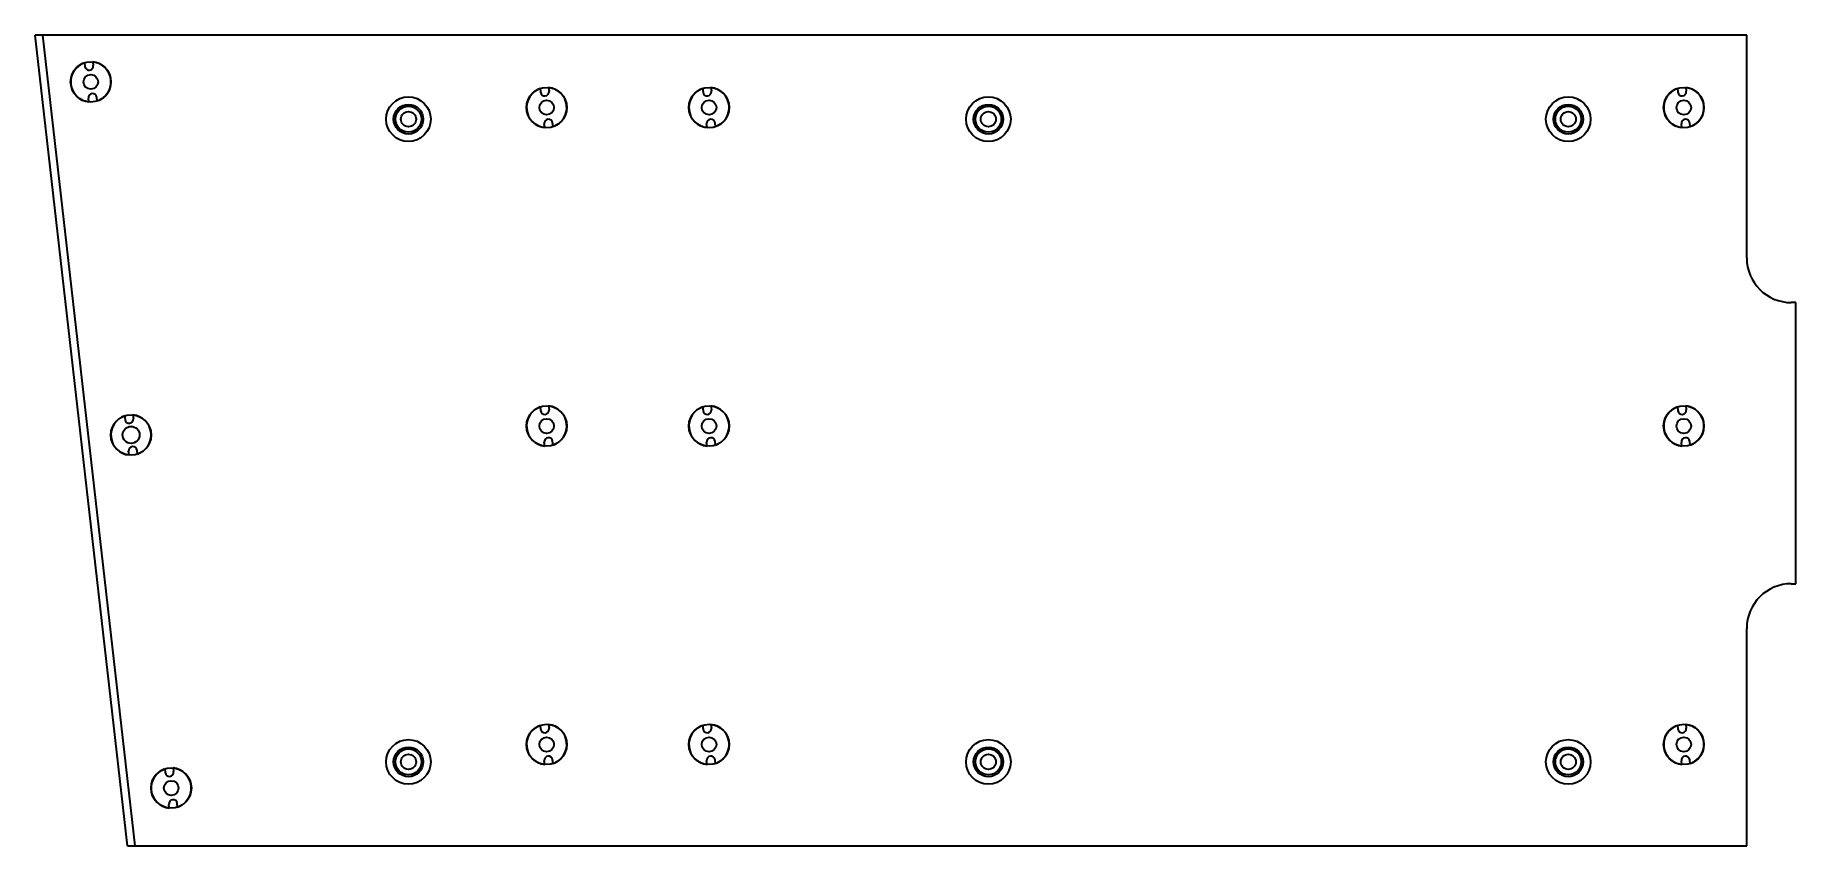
# Model space of a CAD drawing. Header units: inches. Extents: x 10.1 to 29.9, y 9.5 to 18.5.
import ezdxf

# ---------------------------------------------------------------- set-up
doc = ezdxf.new("R2010")
doc.units = ezdxf.units.IN
doc.header["$MEASUREMENT"] = 0
doc.layers.get('0').update_dxf_attribs({"lineweight": 13})

msp = doc.modelspace()

# ---------------------------------------------------------------- linework, layer by layer
at = {"color": 7, "lineweight": 35}
for p, q in [((10.218719, 18.54025), (10.133169, 18.54025)), ((11.167761, 9.45975), (10.133169, 18.54025)), ((29.316831, 18.54025), (10.218719, 18.54025)), ((11.253311, 9.45975), (10.218719, 18.54025)), ((29.316831, 16.04525), (29.316831, 18.54025)), ((10.684602, 18.231295), (10.689299, 18.190068)), ((10.778495, 18.241993), (10.783192, 18.200765)), ((10.734523, 17.793141), (10.729826, 17.834369)), ((10.828416, 17.803839), (10.823719, 17.845067)), ((15.793927, 17.943432), (15.798625, 17.902205)), ((15.88782, 17.95413), (15.892517, 17.912902)), ((17.613927, 17.943432), (17.618625, 17.902205)), ((17.70782, 17.95413), (17.712517, 17.912902)), ((28.539924, 17.943432), (28.544622, 17.902205)), ((28.633817, 17.95413), (28.638514, 17.912902)), ((15.843849, 17.505279), (15.839152, 17.546506)), ((15.937741, 17.515976), (15.933044, 17.557204)), ((17.663849, 17.505279), (17.659152, 17.546506)), ((17.757741, 17.515976), (17.753044, 17.557204)), ((28.589846, 17.505279), (28.585148, 17.546506)), ((28.683738, 17.515976), (28.679041, 17.557204)), ((29.866831, 15.54525), (29.816831, 15.54525)), ((29.866831, 12.39525), (29.866831, 15.54525)), ((11.135264, 14.275885), (11.139961, 14.234658)), ((11.229157, 14.286583), (11.233854, 14.245356)), ((15.793927, 14.375932), (15.798625, 14.334705)), ((15.88782, 14.38663), (15.892517, 14.345402)), ((17.613927, 14.375932), (17.618625, 14.334705)), ((17.70782, 14.38663), (17.712517, 14.345402)), ((28.539924, 14.375932), (28.544622, 14.334705)), ((28.633817, 14.38663), (28.638514, 14.345402)), ((11.185185, 13.837732), (11.180488, 13.878959)), ((11.279078, 13.84843), (11.274381, 13.889657)), ((15.843849, 13.937779), (15.839151, 13.979006)), ((15.937741, 13.948476), (15.933044, 13.989704)), ((17.663849, 13.937779), (17.659151, 13.979006)), ((17.757741, 13.948476), (17.753044, 13.989704)), ((28.589846, 13.937779), (28.585148, 13.979006)), ((28.683738, 13.948476), (28.679041, 13.989704)), ((29.816831, 12.39525), (29.866831, 12.39525)), ((29.316831, 9.45975), (29.316831, 11.89525)), ((15.793927, 10.808432), (15.798625, 10.767205)), ((15.88782, 10.81913), (15.892517, 10.777902)), ((17.613927, 10.808432), (17.618625, 10.767205)), ((17.70782, 10.81913), (17.712517, 10.777902)), ((28.539924, 10.808432), (28.544622, 10.767205)), ((28.633817, 10.81913), (28.638514, 10.777902)), ((11.585926, 10.320476), (11.590623, 10.279248)), ((11.679819, 10.331174), (11.684516, 10.289946)), ((15.843849, 10.370279), (15.839151, 10.411506)), ((15.937741, 10.380976), (15.933044, 10.422204)), ((17.663849, 10.370279), (17.659151, 10.411506)), ((17.757741, 10.380976), (17.753044, 10.422204)), ((28.589846, 10.370279), (28.585148, 10.411506)), ((28.683738, 10.380976), (28.679041, 10.422204)), ((11.635847, 9.882322), (11.63115, 9.92355)), ((11.72974, 9.89302), (11.725043, 9.934247)), ((11.167761, 9.45975), (11.253311, 9.45975)), ((11.253311, 9.45975), (29.316831, 9.45975))]:
    msp.add_line(p, q, dxfattribs=at)
for centre, radius in [((10.756509, 18.017567), 0.226), ((10.756509, 18.017567), 0.082), ((14.316838, 17.5997), 0.25), ((14.316838, 17.5997), 0.166), ((15.865834, 17.729704), 0.226), ((15.865834, 17.729704), 0.082), ((17.685834, 17.729704), 0.226), ((17.685834, 17.729704), 0.082), ((20.816838, 17.5997), 0.25), ((20.816838, 17.5997), 0.166), ((27.316838, 17.5997), 0.25), ((27.316838, 17.5997), 0.166), ((28.611831, 17.729704), 0.226), ((28.611831, 17.729704), 0.082), ((14.316838, 17.5997), 0.145), ((14.316838, 17.5997), 0.0845), ((20.816838, 17.5997), 0.145), ((20.816838, 17.5997), 0.0845), ((27.316838, 17.5997), 0.145), ((27.316838, 17.5997), 0.0845), ((11.207171, 14.062158), 0.226), ((15.865834, 14.162204), 0.226), ((15.865834, 14.162204), 0.082), ((17.685834, 14.162204), 0.226), ((17.685834, 14.162204), 0.082), ((28.611831, 14.162204), 0.226), ((28.611831, 14.162204), 0.082), ((11.207171, 14.062158), 0.095), ((15.865834, 10.594704), 0.226), ((15.865834, 10.594704), 0.082), ((17.685834, 10.594704), 0.226), ((17.685834, 10.594704), 0.082), ((28.611831, 10.594704), 0.226), ((28.611831, 10.594704), 0.082), ((14.316833, 10.39975), 0.25), ((14.316833, 10.39975), 0.166), ((14.316833, 10.39975), 0.145), ((14.316833, 10.39975), 0.0845), ((20.816833, 10.39975), 0.25), ((20.816833, 10.39975), 0.166), ((20.816833, 10.39975), 0.145), ((20.816833, 10.39975), 0.0845), ((27.316833, 10.39975), 0.25), ((27.316833, 10.39975), 0.166), ((27.316833, 10.39975), 0.145), ((27.316833, 10.39975), 0.0845), ((11.657833, 10.106748), 0.226), ((11.657833, 10.106748), 0.082)]:
    msp.add_circle(centre, radius, dxfattribs=at)
for centre, radius, start, end in [((10.756509, 18.017567), 0.2255, 108.595066, 264.404933), ((10.736246, 18.195416), 0.04725, 186.5, 6.5), ((10.756509, 18.017567), 0.2255, 288.595066, 84.404933), ((10.776772, 17.839718), 0.04725, 6.5, 186.5), ((15.865834, 17.729704), 0.2255, 108.595066, 264.404933), ((15.845571, 17.907554), 0.04725, 186.5, 6.5), ((15.865834, 17.729704), 0.2255, 288.595066, 84.404933), ((17.685834, 17.729704), 0.2255, 108.595066, 264.404933), ((17.665571, 17.907554), 0.04725, 186.5, 6.5), ((17.685834, 17.729704), 0.2255, 288.595066, 84.404933), ((28.611831, 17.729704), 0.2255, 108.595066, 264.404933), ((28.591568, 17.907554), 0.04725, 186.5, 6.5), ((28.611831, 17.729704), 0.2255, 288.595066, 84.404933), ((15.886098, 17.551855), 0.04725, 6.5, 186.5), ((17.706098, 17.551855), 0.04725, 6.5, 186.5), ((28.632095, 17.551855), 0.04725, 6.5, 186.5), ((29.816831, 16.04525), 0.5, 180, 270), ((11.207171, 14.062158), 0.2255, 108.595066, 264.404933), ((11.186908, 14.240007), 0.04725, 186.5, 6.5), ((11.207171, 14.062158), 0.2255, 288.595066, 84.404933), ((15.865834, 14.162204), 0.2255, 108.595066, 264.404933), ((15.845571, 14.340054), 0.04725, 186.5, 6.5), ((15.865834, 14.162204), 0.2255, 288.595066, 84.404933), ((17.685834, 14.162204), 0.2255, 108.595066, 264.404933), ((17.665571, 14.340054), 0.04725, 186.5, 6.5), ((17.685834, 14.162204), 0.2255, 288.595066, 84.404933), ((28.611831, 14.162204), 0.2255, 108.595066, 264.404933), ((28.591568, 14.340054), 0.04725, 186.5, 6.5), ((28.611831, 14.162204), 0.2255, 288.595066, 84.404933), ((15.886098, 13.984355), 0.04725, 6.5, 186.5), ((17.706098, 13.984355), 0.04725, 6.5, 186.5), ((28.632095, 13.984355), 0.04725, 6.5, 186.5), ((11.227434, 13.884308), 0.04725, 6.5, 186.5), ((29.816831, 11.89525), 0.5, 90, 180), ((15.865834, 10.594704), 0.2255, 108.595066, 264.404933), ((15.845571, 10.772554), 0.04725, 186.5, 6.5), ((15.865834, 10.594704), 0.2255, 288.595066, 84.404933), ((17.685834, 10.594704), 0.2255, 108.595066, 264.404933), ((17.665571, 10.772554), 0.04725, 186.5, 6.5), ((17.685834, 10.594704), 0.2255, 288.595066, 84.404933), ((28.611831, 10.594704), 0.2255, 108.595066, 264.404933), ((28.591568, 10.772554), 0.04725, 186.5, 6.5), ((28.611831, 10.594704), 0.2255, 288.595066, 84.404933), ((15.886098, 10.416855), 0.04725, 6.5, 186.5), ((17.706098, 10.416855), 0.04725, 6.5, 186.5), ((28.632095, 10.416855), 0.04725, 6.5, 186.5), ((11.657833, 10.106748), 0.2255, 108.595066, 264.404933), ((11.63757, 10.284597), 0.04725, 186.5, 6.5), ((11.657833, 10.106748), 0.2255, 288.595066, 84.404933), ((11.678096, 9.928899), 0.04725, 6.5, 186.5)]:
    msp.add_arc(centre, radius, start, end, dxfattribs=at)

doc.saveas('drawing.dxf')
